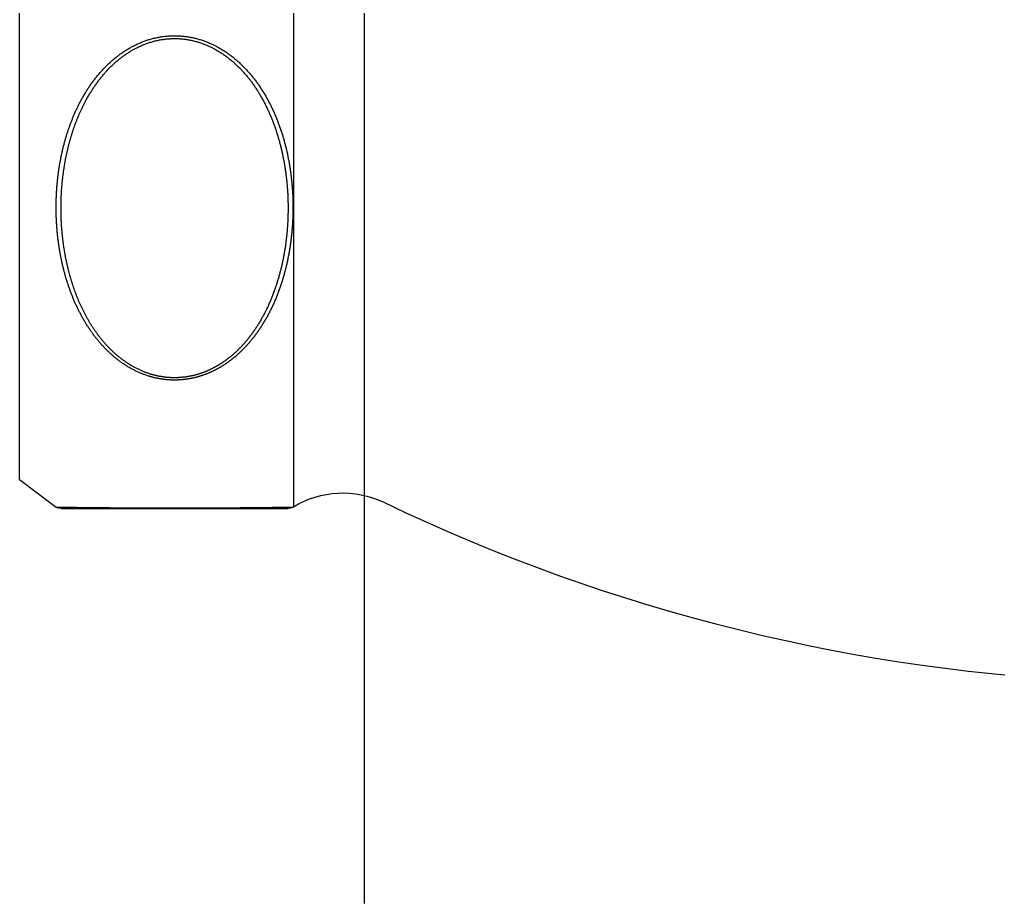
# Model space of a CAD drawing. Header units: millimetres. Extents: x 0 to 3800, y -67 to 2530.
# Drawn here: x 2298.69 to 2330.49, y 860.47 to 889.18 of the extents above; entities that cross this region are included whole.
import ezdxf

# ---------------------------------------------------------------- set-up
doc = ezdxf.new("R2010")
doc.units = ezdxf.units.MM
doc.layers.add('내부선 및 부속', color=4, linetype='Continuous')

msp = doc.modelspace()

# ---------------------------------------------------------------- linework, layer by layer
at = {"layer": '내부선 및 부속', "linetype": 'Continuous'}
for p, q in [((2307.589, 912.253), (2307.589, 873.352)), ((2298.694, 874.231), (2298.694, 911.374)), ((2309.886, 896.108), (2309.886, 860.466)), ((2298.694, 874.231), (2299.881, 873.342)), ((2299.881, 873.342), (2300.041, 873.34)), ((2300.041, 873.34), (2300.253, 873.336)), ((2307.218, 873.337), (2307.475, 873.341)), ((2307.475, 873.341), (2307.573, 873.342)), ((2307.573, 873.342), (2307.589, 873.352)), ((2300.04, 873.298), (2307.414, 873.298))]:
    msp.add_line(p, q, dxfattribs=at)
at = {"layer": '내부선 및 부속', "linetype": 'Continuous', "flags": 128}
for points in [[(2300.734, 886.632), (2300.75, 886.659), (2300.766, 886.687), (2300.782, 886.715), (2300.798, 886.742), (2300.814, 886.769), (2300.831, 886.797), (2300.848, 886.824), (2300.864, 886.851), (2300.881, 886.878), (2300.899, 886.905), (2300.916, 886.932), (2300.933, 886.958), (2300.951, 886.985), (2300.969, 887.011), (2300.987, 887.038), (2301.005, 887.064), (2301.023, 887.09), (2301.042, 887.116), (2301.061, 887.142), (2301.08, 887.168), (2301.099, 887.193), (2301.118, 887.219), (2301.137, 887.244), (2301.157, 887.269), (2301.177, 887.294), (2301.196, 887.319), (2301.217, 887.344), (2301.237, 887.369), (2301.257, 887.393), (2301.278, 887.418), (2301.299, 887.442), (2301.32, 887.466), (2301.341, 887.49), (2301.362, 887.513), (2301.384, 887.537), (2301.405, 887.561), (2301.427, 887.584), (2301.449, 887.607), (2301.472, 887.63), (2301.494, 887.653), (2301.517, 887.675), (2301.539, 887.698), (2301.562, 887.72), (2301.585, 887.742), (2301.609, 887.764), (2301.632, 887.785), (2301.656, 887.807), (2301.68, 887.828), (2301.704, 887.849), (2301.728, 887.87), (2301.752, 887.891), (2301.777, 887.911), (2301.801, 887.931), (2301.826, 887.951), (2301.851, 887.971), (2301.877, 887.991), (2301.902, 888.01), (2301.928, 888.029), (2301.953, 888.048), (2301.979, 888.067), (2302.005, 888.085), (2302.032, 888.103), (2302.058, 888.121), (2302.085, 888.139), (2302.111, 888.157), (2302.138, 888.174), (2302.165, 888.191), (2302.193, 888.208), (2302.22, 888.224), (2302.248, 888.24), (2302.275, 888.256), (2302.303, 888.272), (2302.331, 888.287), (2302.36, 888.302), (2302.388, 888.317), (2302.416, 888.332), (2302.445, 888.346), (2302.474, 888.36), (2302.503, 888.374), (2302.532, 888.387), (2302.561, 888.4), (2302.59, 888.413), (2302.62, 888.425), (2302.649, 888.438), (2302.679, 888.45), (2302.709, 888.461), (2302.739, 888.472), (2302.769, 888.483), (2302.799, 888.494), (2302.829, 888.504), (2302.86, 888.514), (2302.89, 888.524), (2302.921, 888.533), (2302.952, 888.542), (2302.982, 888.55), (2303.013, 888.559), (2303.044, 888.567), (2303.076, 888.574), (2303.107, 888.581), (2303.138, 888.588), (2303.138, 888.588), (2303.169, 888.595), (2303.201, 888.601), (2303.232, 888.607), (2303.264, 888.612), (2303.296, 888.617), (2303.327, 888.622), (2303.359, 888.626), (2303.391, 888.63), (2303.423, 888.634), (2303.455, 888.637), (2303.486, 888.64), (2303.518, 888.643), (2303.55, 888.645), (2303.582, 888.647), (2303.614, 888.649), (2303.646, 888.65), (2303.678, 888.65), (2303.71, 888.651), (2303.742, 888.651), (2303.774, 888.651), (2303.806, 888.65), (2303.838, 888.649), (2303.87, 888.647), (2303.902, 888.646), (2303.934, 888.643), (2303.966, 888.641), (2303.998, 888.638), (2304.03, 888.635), (2304.062, 888.631), (2304.094, 888.627), (2304.125, 888.623), (2304.157, 888.618), (2304.188, 888.613), (2304.22, 888.607), (2304.251, 888.601), (2304.283, 888.595), (2304.314, 888.589), (2304.346, 888.582), (2304.377, 888.575), (2304.408, 888.567), (2304.439, 888.559), (2304.47, 888.551), (2304.501, 888.542), (2304.531, 888.533), (2304.562, 888.524), (2304.593, 888.514), (2304.623, 888.504), (2304.653, 888.494), (2304.684, 888.484), (2304.714, 888.473), (2304.744, 888.462), (2304.774, 888.45), (2304.803, 888.438), (2304.833, 888.426), (2304.863, 888.414), (2304.892, 888.401), (2304.921, 888.388), (2304.95, 888.375), (2304.979, 888.361), (2305.008, 888.347), (2305.037, 888.333), (2305.065, 888.318), (2305.093, 888.303), (2305.122, 888.288), (2305.15, 888.273), (2305.177, 888.257), (2305.205, 888.241), (2305.233, 888.225), (2305.26, 888.209), (2305.287, 888.192), (2305.314, 888.175), (2305.341, 888.158), (2305.368, 888.14), (2305.395, 888.123), (2305.421, 888.105), (2305.447, 888.086), (2305.474, 888.068), (2305.5, 888.049), (2305.525, 888.03), (2305.551, 888.011), (2305.576, 887.992), (2305.602, 887.972), (2305.627, 887.953), (2305.652, 887.932), (2305.676, 887.912), (2305.701, 887.892), (2305.725, 887.871), (2305.749, 887.85), (2305.773, 887.829), (2305.797, 887.808), (2305.821, 887.787), (2305.844, 887.765), (2305.868, 887.743), (2305.891, 887.721), (2305.914, 887.699), (2305.937, 887.677), (2305.959, 887.654), (2305.982, 887.631), (2306.004, 887.608), (2306.026, 887.585), (2306.026, 887.585), (2306.048, 887.562), (2306.069, 887.539), (2306.091, 887.515), (2306.112, 887.491), (2306.133, 887.467), (2306.154, 887.443), (2306.175, 887.419), (2306.196, 887.395), (2306.216, 887.37), (2306.237, 887.346), (2306.257, 887.321), (2306.277, 887.296), (2306.296, 887.271), (2306.316, 887.246), (2306.335, 887.22), (2306.355, 887.195), (2306.374, 887.169), (2306.393, 887.144), (2306.411, 887.118), (2306.43, 887.092), (2306.448, 887.066), (2306.466, 887.04), (2306.484, 887.013), (2306.502, 886.987), (2306.52, 886.96), (2306.537, 886.934), (2306.555, 886.907), (2306.572, 886.88), (2306.589, 886.853), (2306.606, 886.826), (2306.622, 886.799), (2306.639, 886.771), (2306.655, 886.744), (2306.672, 886.717), (2306.688, 886.689), (2306.703, 886.661), (2306.719, 886.634), (2306.735, 886.606), (2306.75, 886.578), (2306.765, 886.55), (2306.78, 886.522), (2306.795, 886.493), (2306.81, 886.465), (2306.824, 886.437), (2306.839, 886.408), (2306.853, 886.38), (2306.867, 886.351), (2306.881, 886.322), (2306.895, 886.294), (2306.908, 886.265), (2306.922, 886.236), (2306.935, 886.207), (2306.948, 886.178), (2306.961, 886.149), (2306.974, 886.12), (2306.987, 886.09), (2307, 886.061), (2307.012, 886.032), (2307.024, 886.002), (2307.036, 885.973), (2307.048, 885.943), (2307.06, 885.913), (2307.072, 885.884), (2307.083, 885.854), (2307.095, 885.824), (2307.106, 885.794), (2307.117, 885.764), (2307.128, 885.734), (2307.139, 885.704), (2307.149, 885.674), (2307.16, 885.644), (2307.17, 885.614), (2307.18, 885.583), (2307.191, 885.553), (2307.2, 885.523), (2307.21, 885.492), (2307.22, 885.462), (2307.229, 885.431), (2307.239, 885.401), (2307.248, 885.37), (2307.257, 885.34), (2307.266, 885.309), (2307.275, 885.278), (2307.284, 885.247), (2307.292, 885.217), (2307.301, 885.186), (2307.309, 885.155), (2307.317, 885.124), (2307.325, 885.093), (2307.333, 885.062), (2307.341, 885.031), (2307.348, 885), (2307.356, 884.969), (2307.363, 884.938), (2307.37, 884.907), (2307.377, 884.875), (2307.384, 884.844), (2307.391, 884.813), (2307.398, 884.782), (2307.404, 884.75), (2307.404, 884.75), (2307.411, 884.719), (2307.417, 884.688), (2307.423, 884.656), (2307.429, 884.625), (2307.435, 884.594), (2307.441, 884.562), (2307.447, 884.531), (2307.452, 884.499), (2307.458, 884.468), (2307.463, 884.436), (2307.468, 884.405), (2307.473, 884.373), (2307.478, 884.342), (2307.483, 884.31), (2307.487, 884.278), (2307.492, 884.247), (2307.496, 884.215), (2307.501, 884.183), (2307.505, 884.152), (2307.509, 884.12), (2307.513, 884.088), (2307.516, 884.057), (2307.52, 884.025), (2307.524, 883.993), (2307.527, 883.962), (2307.53, 883.93), (2307.534, 883.898), (2307.537, 883.866), (2307.54, 883.835), (2307.542, 883.803), (2307.545, 883.771), (2307.548, 883.739), (2307.55, 883.707), (2307.552, 883.676), (2307.555, 883.644), (2307.557, 883.612), (2307.559, 883.58), (2307.56, 883.548), (2307.562, 883.516), (2307.564, 883.484), (2307.565, 883.453), (2307.567, 883.421), (2307.568, 883.389), (2307.569, 883.357), (2307.57, 883.325), (2307.571, 883.293), (2307.572, 883.261), (2307.572, 883.229), (2307.573, 883.197), (2307.573, 883.166), (2307.573, 883.134), (2307.573, 883.102), (2307.574, 883.07), (2307.573, 883.038), (2307.573, 883.006), (2307.573, 882.974), (2307.573, 882.942), (2307.572, 882.91), (2307.571, 882.879), (2307.571, 882.847), (2307.57, 882.815), (2307.569, 882.783), (2307.567, 882.751), (2307.566, 882.719), (2307.565, 882.687), (2307.563, 882.655), (2307.562, 882.624), (2307.56, 882.592), (2307.558, 882.56), (2307.556, 882.528), (2307.554, 882.496), (2307.552, 882.464), (2307.55, 882.433), (2307.547, 882.401), (2307.545, 882.369), (2307.542, 882.337), (2307.539, 882.305), (2307.536, 882.274), (2307.533, 882.242), (2307.53, 882.21), (2307.527, 882.178), (2307.523, 882.147), (2307.52, 882.115), (2307.516, 882.083), (2307.512, 882.052), (2307.509, 882.02), (2307.504, 881.988), (2307.5, 881.957), (2307.496, 881.925), (2307.492, 881.893), (2307.487, 881.862), (2307.483, 881.83), (2307.478, 881.799), (2307.473, 881.767), (2307.468, 881.736), (2307.463, 881.704), (2307.457, 881.673), (2307.452, 881.641), (2307.446, 881.61), (2307.441, 881.578), (2307.441, 881.578), (2307.435, 881.547), (2307.429, 881.516), (2307.423, 881.484), (2307.417, 881.453), (2307.411, 881.422), (2307.404, 881.39), (2307.398, 881.359), (2307.391, 881.328), (2307.384, 881.297), (2307.377, 881.266), (2307.37, 881.234), (2307.363, 881.203), (2307.356, 881.172), (2307.348, 881.141), (2307.34, 881.11), (2307.333, 881.079), (2307.325, 881.048), (2307.317, 881.017), (2307.309, 880.986), (2307.3, 880.955), (2307.292, 880.924), (2307.283, 880.894), (2307.275, 880.863), (2307.266, 880.832), (2307.257, 880.801), (2307.248, 880.77), (2307.239, 880.74), (2307.229, 880.709), (2307.22, 880.679), (2307.21, 880.648), (2307.2, 880.618), (2307.191, 880.587), (2307.18, 880.557), (2307.17, 880.526), (2307.16, 880.496), (2307.149, 880.466), (2307.139, 880.435), (2307.128, 880.405), (2307.117, 880.375), (2307.106, 880.345), (2307.095, 880.315), (2307.084, 880.285), (2307.072, 880.255), (2307.06, 880.225), (2307.049, 880.196), (2307.037, 880.166), (2307.025, 880.136), (2307.012, 880.107), (2307, 880.077), (2306.988, 880.048), (2306.975, 880.018), (2306.962, 879.989), (2306.949, 879.96), (2306.936, 879.931), (2306.923, 879.902), (2306.909, 879.873), (2306.896, 879.844), (2306.882, 879.815), (2306.868, 879.786), (2306.854, 879.757), (2306.84, 879.729), (2306.826, 879.7), (2306.811, 879.672), (2306.796, 879.643), (2306.782, 879.615), (2306.767, 879.587), (2306.752, 879.559), (2306.736, 879.531), (2306.721, 879.503), (2306.705, 879.475), (2306.69, 879.447), (2306.674, 879.42), (2306.658, 879.392), (2306.641, 879.365), (2306.625, 879.337), (2306.608, 879.31), (2306.592, 879.283), (2306.575, 879.256), (2306.558, 879.229), (2306.558, 879.229)], [(2300.858, 886.565), (2300.873, 886.592), (2300.888, 886.62), (2300.904, 886.647), (2300.919, 886.674), (2300.935, 886.701), (2300.95, 886.727), (2300.966, 886.754), (2300.982, 886.781), (2300.999, 886.807), (2301.015, 886.834), (2301.031, 886.86), (2301.048, 886.887), (2301.065, 886.913), (2301.082, 886.939), (2301.099, 886.965), (2301.117, 886.991), (2301.134, 887.016), (2301.152, 887.042), (2301.17, 887.068), (2301.188, 887.093), (2301.206, 887.118), (2301.225, 887.143), (2301.243, 887.168), (2301.262, 887.193), (2301.281, 887.218), (2301.3, 887.243), (2301.319, 887.267), (2301.339, 887.291), (2301.358, 887.316), (2301.378, 887.34), (2301.398, 887.364), (2301.418, 887.388), (2301.438, 887.411), (2301.459, 887.435), (2301.479, 887.458), (2301.5, 887.481), (2301.521, 887.504), (2301.542, 887.527), (2301.564, 887.55), (2301.585, 887.572), (2301.607, 887.595), (2301.629, 887.617), (2301.651, 887.639), (2301.673, 887.661), (2301.696, 887.683), (2301.718, 887.704), (2301.741, 887.725), (2301.764, 887.746), (2301.787, 887.767), (2301.81, 887.788), (2301.834, 887.809), (2301.858, 887.829), (2301.881, 887.849), (2301.905, 887.869), (2301.93, 887.889), (2301.954, 887.908), (2301.978, 887.927), (2302.003, 887.946), (2302.028, 887.965), (2302.053, 887.984), (2302.078, 888.002), (2302.104, 888.02), (2302.129, 888.038), (2302.155, 888.056), (2302.181, 888.073), (2302.207, 888.09), (2302.233, 888.107), (2302.26, 888.124), (2302.286, 888.14), (2302.313, 888.156), (2302.34, 888.172), (2302.367, 888.188), (2302.394, 888.203), (2302.422, 888.218), (2302.449, 888.233), (2302.477, 888.247), (2302.505, 888.262), (2302.533, 888.276), (2302.561, 888.289), (2302.589, 888.303), (2302.617, 888.316), (2302.646, 888.328), (2302.675, 888.341), (2302.703, 888.353), (2302.732, 888.365), (2302.761, 888.376), (2302.791, 888.387), (2302.82, 888.398), (2302.849, 888.408), (2302.879, 888.419), (2302.909, 888.428), (2302.938, 888.438), (2302.968, 888.447), (2302.998, 888.456), (2303.028, 888.464), (2303.059, 888.472), (2303.089, 888.48), (2303.119, 888.487), (2303.15, 888.494), (2303.18, 888.501), (2303.18, 888.501), (2303.211, 888.507), (2303.242, 888.513), (2303.273, 888.519), (2303.303, 888.524), (2303.334, 888.529), (2303.365, 888.534), (2303.396, 888.538), (2303.427, 888.542), (2303.459, 888.545), (2303.49, 888.548), (2303.521, 888.551), (2303.552, 888.553), (2303.583, 888.555), (2303.615, 888.557), (2303.646, 888.558), (2303.677, 888.559), (2303.708, 888.559), (2303.74, 888.559), (2303.771, 888.559), (2303.802, 888.558), (2303.834, 888.557), (2303.865, 888.556), (2303.896, 888.554), (2303.927, 888.552), (2303.958, 888.549), (2303.989, 888.546), (2304.021, 888.543), (2304.052, 888.539), (2304.083, 888.535), (2304.113, 888.531), (2304.144, 888.526), (2304.175, 888.52), (2304.206, 888.515), (2304.237, 888.509), (2304.267, 888.503), (2304.298, 888.496), (2304.328, 888.489), (2304.359, 888.482), (2304.389, 888.474), (2304.419, 888.466), (2304.449, 888.457), (2304.479, 888.449), (2304.509, 888.44), (2304.539, 888.43), (2304.569, 888.42), (2304.598, 888.41), (2304.628, 888.4), (2304.657, 888.389), (2304.687, 888.378), (2304.716, 888.367), (2304.745, 888.355), (2304.774, 888.343), (2304.802, 888.331), (2304.831, 888.318), (2304.859, 888.305), (2304.888, 888.292), (2304.916, 888.278), (2304.944, 888.265), (2304.972, 888.251), (2305, 888.236), (2305.027, 888.221), (2305.055, 888.206), (2305.082, 888.191), (2305.109, 888.176), (2305.136, 888.16), (2305.162, 888.144), (2305.189, 888.128), (2305.216, 888.111), (2305.242, 888.094), (2305.268, 888.077), (2305.294, 888.06), (2305.32, 888.042), (2305.345, 888.024), (2305.371, 888.006), (2305.396, 887.988), (2305.421, 887.969), (2305.446, 887.951), (2305.471, 887.932), (2305.495, 887.912), (2305.52, 887.893), (2305.544, 887.873), (2305.568, 887.853), (2305.592, 887.833), (2305.616, 887.813), (2305.639, 887.792), (2305.662, 887.772), (2305.686, 887.751), (2305.709, 887.73), (2305.731, 887.709), (2305.754, 887.687), (2305.777, 887.665), (2305.799, 887.644), (2305.821, 887.622), (2305.843, 887.6), (2305.865, 887.577), (2305.886, 887.555), (2305.908, 887.532), (2305.929, 887.509), (2305.95, 887.486), (2305.971, 887.463), (2305.971, 887.463), (2305.991, 887.44), (2306.012, 887.416), (2306.032, 887.393), (2306.052, 887.369), (2306.072, 887.345), (2306.092, 887.321), (2306.112, 887.297), (2306.131, 887.273), (2306.15, 887.248), (2306.17, 887.223), (2306.189, 887.199), (2306.207, 887.174), (2306.226, 887.149), (2306.244, 887.124), (2306.263, 887.099), (2306.281, 887.073), (2306.299, 887.048), (2306.316, 887.022), (2306.334, 886.996), (2306.351, 886.971), (2306.369, 886.945), (2306.386, 886.919), (2306.403, 886.892), (2306.419, 886.866), (2306.436, 886.84), (2306.452, 886.813), (2306.469, 886.787), (2306.485, 886.76), (2306.501, 886.734), (2306.516, 886.707), (2306.532, 886.68), (2306.548, 886.653), (2306.563, 886.626), (2306.578, 886.598), (2306.593, 886.571), (2306.608, 886.544), (2306.622, 886.516), (2306.637, 886.489), (2306.651, 886.461), (2306.666, 886.433), (2306.68, 886.406), (2306.694, 886.378), (2306.707, 886.35), (2306.721, 886.322), (2306.734, 886.294), (2306.748, 886.266), (2306.761, 886.237), (2306.774, 886.209), (2306.787, 886.181), (2306.799, 886.152), (2306.812, 886.124), (2306.824, 886.095), (2306.837, 886.067), (2306.849, 886.038), (2306.861, 886.009), (2306.873, 885.981), (2306.884, 885.952), (2306.896, 885.923), (2306.907, 885.894), (2306.919, 885.865), (2306.93, 885.836), (2306.941, 885.807), (2306.952, 885.777), (2306.962, 885.748), (2306.973, 885.719), (2306.983, 885.689), (2306.994, 885.66), (2307.004, 885.631), (2307.014, 885.601), (2307.024, 885.572), (2307.034, 885.542), (2307.043, 885.512), (2307.053, 885.483), (2307.062, 885.453), (2307.071, 885.423), (2307.08, 885.393), (2307.089, 885.363), (2307.098, 885.333), (2307.107, 885.303), (2307.116, 885.273), (2307.124, 885.243), (2307.132, 885.213), (2307.14, 885.183), (2307.148, 885.153), (2307.156, 885.123), (2307.164, 885.093), (2307.172, 885.062), (2307.179, 885.032), (2307.187, 885.002), (2307.194, 884.972), (2307.201, 884.941), (2307.208, 884.911), (2307.215, 884.88), (2307.222, 884.85), (2307.229, 884.819), (2307.235, 884.789), (2307.242, 884.758), (2307.248, 884.728), (2307.254, 884.697), (2307.26, 884.667), (2307.26, 884.667), (2307.266, 884.636), (2307.272, 884.605), (2307.278, 884.575), (2307.283, 884.544), (2307.289, 884.513), (2307.294, 884.482), (2307.299, 884.452), (2307.304, 884.421), (2307.309, 884.39), (2307.314, 884.359), (2307.319, 884.328), (2307.323, 884.298), (2307.328, 884.267), (2307.332, 884.236), (2307.337, 884.205), (2307.341, 884.174), (2307.345, 884.143), (2307.349, 884.112), (2307.353, 884.081), (2307.356, 884.05), (2307.36, 884.019), (2307.363, 883.989), (2307.367, 883.958), (2307.37, 883.927), (2307.373, 883.896), (2307.376, 883.865), (2307.379, 883.834), (2307.382, 883.803), (2307.384, 883.771), (2307.387, 883.74), (2307.389, 883.709), (2307.392, 883.678), (2307.394, 883.647), (2307.396, 883.616), (2307.398, 883.585), (2307.4, 883.554), (2307.402, 883.523), (2307.403, 883.492), (2307.405, 883.461), (2307.406, 883.43), (2307.408, 883.398), (2307.409, 883.367), (2307.41, 883.336), (2307.411, 883.305), (2307.412, 883.274), (2307.412, 883.243), (2307.413, 883.212), (2307.413, 883.181), (2307.414, 883.149), (2307.414, 883.118), (2307.414, 883.087), (2307.414, 883.056), (2307.414, 883.025), (2307.414, 882.994), (2307.414, 882.963), (2307.414, 882.932), (2307.413, 882.9), (2307.412, 882.869), (2307.412, 882.838), (2307.411, 882.807), (2307.41, 882.776), (2307.409, 882.745), (2307.408, 882.714), (2307.407, 882.683), (2307.405, 882.651), (2307.404, 882.62), (2307.402, 882.589), (2307.4, 882.558), (2307.399, 882.527), (2307.397, 882.496), (2307.395, 882.465), (2307.392, 882.434), (2307.39, 882.403), (2307.388, 882.372), (2307.385, 882.341), (2307.383, 882.31), (2307.38, 882.279), (2307.377, 882.248), (2307.374, 882.217), (2307.371, 882.186), (2307.368, 882.155), (2307.365, 882.124), (2307.361, 882.093), (2307.358, 882.062), (2307.354, 882.031), (2307.35, 882), (2307.347, 881.969), (2307.343, 881.938), (2307.339, 881.907), (2307.334, 881.877), (2307.33, 881.846), (2307.326, 881.815), (2307.321, 881.784), (2307.316, 881.753), (2307.311, 881.722), (2307.307, 881.692), (2307.301, 881.661), (2307.296, 881.63), (2307.291, 881.6), (2307.286, 881.569), (2307.286, 881.569), (2307.28, 881.538), (2307.274, 881.508), (2307.269, 881.477), (2307.263, 881.446), (2307.257, 881.416), (2307.251, 881.385), (2307.244, 881.355), (2307.238, 881.324), (2307.231, 881.294), (2307.225, 881.263), (2307.218, 881.233), (2307.211, 881.202), (2307.204, 881.172), (2307.197, 881.142), (2307.19, 881.111), (2307.182, 881.081), (2307.175, 881.051), (2307.167, 881.02), (2307.159, 880.99), (2307.151, 880.96), (2307.143, 880.93), (2307.135, 880.9), (2307.127, 880.869), (2307.118, 880.839), (2307.11, 880.809), (2307.101, 880.779), (2307.092, 880.749), (2307.084, 880.719), (2307.074, 880.689), (2307.065, 880.659), (2307.056, 880.63), (2307.046, 880.6), (2307.037, 880.57), (2307.027, 880.54), (2307.017, 880.511), (2307.007, 880.481), (2306.997, 880.451), (2306.987, 880.422), (2306.976, 880.392), (2306.966, 880.363), (2306.955, 880.334), (2306.944, 880.304), (2306.933, 880.275), (2306.922, 880.246), (2306.911, 880.217), (2306.9, 880.188), (2306.888, 880.159), (2306.876, 880.13), (2306.864, 880.101), (2306.853, 880.072), (2306.84, 880.043), (2306.828, 880.014), (2306.816, 879.986), (2306.803, 879.957), (2306.791, 879.929), (2306.778, 879.9), (2306.765, 879.872), (2306.752, 879.844), (2306.738, 879.815), (2306.725, 879.787), (2306.711, 879.759), (2306.698, 879.731), (2306.684, 879.703), (2306.67, 879.675), (2306.655, 879.648), (2306.641, 879.62), (2306.627, 879.592), (2306.612, 879.565), (2306.597, 879.538), (2306.582, 879.51), (2306.567, 879.483), (2306.552, 879.456), (2306.536, 879.429), (2306.521, 879.402), (2306.505, 879.375), (2306.489, 879.348), (2306.473, 879.322), (2306.457, 879.295), (2306.441, 879.269), (2306.441, 879.269)], [(2302.93, 877.582), (2302.904, 877.59), (2302.878, 877.598), (2302.852, 877.606), (2302.826, 877.615), (2302.801, 877.624), (2302.775, 877.633), (2302.75, 877.642), (2302.724, 877.651), (2302.699, 877.661), (2302.674, 877.671), (2302.648, 877.681), (2302.623, 877.692), (2302.598, 877.702), (2302.573, 877.713), (2302.549, 877.724), (2302.524, 877.736), (2302.499, 877.747), (2302.475, 877.759), (2302.45, 877.771), (2302.426, 877.783), (2302.402, 877.795), (2302.378, 877.808), (2302.354, 877.821), (2302.33, 877.834), (2302.306, 877.847), (2302.282, 877.86), (2302.259, 877.874), (2302.235, 877.887), (2302.212, 877.901), (2302.189, 877.915), (2302.166, 877.93), (2302.143, 877.944), (2302.12, 877.959), (2302.097, 877.974), (2302.075, 877.989), (2302.052, 878.004), (2302.03, 878.019), (2302.007, 878.035), (2301.985, 878.051), (2301.963, 878.067), (2301.941, 878.083), (2301.92, 878.099), (2301.898, 878.115), (2301.877, 878.132), (2301.855, 878.149), (2301.834, 878.166), (2301.813, 878.183), (2301.792, 878.2), (2301.771, 878.217), (2301.75, 878.235), (2301.73, 878.252), (2301.709, 878.27), (2301.689, 878.288), (2301.668, 878.306), (2301.648, 878.324), (2301.628, 878.343), (2301.608, 878.361), (2301.589, 878.38), (2301.569, 878.399), (2301.55, 878.418), (2301.53, 878.437), (2301.511, 878.456), (2301.492, 878.475), (2301.473, 878.495), (2301.454, 878.514), (2301.435, 878.534), (2301.417, 878.554), (2301.398, 878.574), (2301.38, 878.594), (2301.362, 878.614), (2301.344, 878.634), (2301.326, 878.655), (2301.308, 878.675), (2301.29, 878.696), (2301.272, 878.717), (2301.255, 878.737), (2301.238, 878.758), (2301.22, 878.779), (2301.203, 878.801), (2301.186, 878.822), (2301.169, 878.843), (2301.153, 878.865), (2301.136, 878.886), (2301.12, 878.908), (2301.103, 878.93), (2301.087, 878.952), (2301.071, 878.974), (2301.055, 878.996), (2301.039, 879.018), (2301.023, 879.04), (2301.008, 879.063), (2300.992, 879.085), (2300.977, 879.107), (2300.962, 879.13), (2300.946, 879.153), (2300.931, 879.175), (2300.917, 879.198), (2300.902, 879.221), (2300.887, 879.244), (2300.873, 879.267), (2300.873, 879.267), (2300.858, 879.29), (2300.844, 879.313), (2300.83, 879.337), (2300.816, 879.36), (2300.802, 879.383), (2300.788, 879.407), (2300.775, 879.43), (2300.761, 879.454), (2300.748, 879.477), (2300.734, 879.501), (2300.721, 879.525), (2300.708, 879.549), (2300.695, 879.573), (2300.682, 879.597), (2300.67, 879.621), (2300.657, 879.645), (2300.645, 879.669), (2300.632, 879.693), (2300.62, 879.717), (2300.608, 879.742), (2300.596, 879.766), (2300.584, 879.79), (2300.572, 879.815), (2300.561, 879.839), (2300.549, 879.864), (2300.538, 879.888), (2300.526, 879.913), (2300.515, 879.938), (2300.504, 879.963), (2300.493, 879.987), (2300.482, 880.012), (2300.471, 880.037), (2300.461, 880.062), (2300.45, 880.087), (2300.44, 880.112), (2300.429, 880.137), (2300.419, 880.163), (2300.409, 880.188), (2300.399, 880.213), (2300.389, 880.238), (2300.379, 880.264), (2300.37, 880.289), (2300.36, 880.314), (2300.35, 880.34), (2300.341, 880.365), (2300.332, 880.391), (2300.323, 880.416), (2300.313, 880.442), (2300.304, 880.467), (2300.296, 880.493), (2300.287, 880.519), (2300.278, 880.544), (2300.27, 880.57), (2300.261, 880.596), (2300.253, 880.622), (2300.244, 880.648), (2300.236, 880.674), (2300.228, 880.699), (2300.22, 880.725), (2300.212, 880.751), (2300.205, 880.777), (2300.197, 880.803), (2300.189, 880.829), (2300.182, 880.856), (2300.174, 880.882), (2300.167, 880.908), (2300.16, 880.934), (2300.153, 880.96), (2300.146, 880.986), (2300.139, 881.013), (2300.132, 881.039), (2300.125, 881.065), (2300.119, 881.091), (2300.112, 881.118), (2300.106, 881.144), (2300.1, 881.171), (2300.093, 881.197), (2300.087, 881.223), (2300.081, 881.25), (2300.075, 881.276), (2300.069, 881.303), (2300.064, 881.329), (2300.058, 881.356), (2300.052, 881.383), (2300.047, 881.409), (2300.041, 881.436), (2300.036, 881.462), (2300.031, 881.489), (2300.026, 881.516), (2300.021, 881.542), (2300.016, 881.569), (2300.011, 881.596), (2300.006, 881.622), (2300.002, 881.649), (2299.997, 881.676), (2299.993, 881.703), (2299.988, 881.729), (2299.984, 881.756), (2299.98, 881.783), (2299.976, 881.81), (2299.976, 881.81), (2299.972, 881.837), (2299.968, 881.863), (2299.964, 881.89), (2299.96, 881.917), (2299.956, 881.944), (2299.953, 881.971), (2299.949, 881.998), (2299.946, 882.025), (2299.942, 882.052), (2299.939, 882.079), (2299.936, 882.106), (2299.933, 882.133), (2299.93, 882.16), (2299.927, 882.187), (2299.924, 882.214), (2299.922, 882.241), (2299.919, 882.268), (2299.917, 882.295), (2299.914, 882.322), (2299.912, 882.349), (2299.91, 882.376), (2299.907, 882.403), (2299.905, 882.43), (2299.903, 882.457), (2299.901, 882.484), (2299.9, 882.511), (2299.898, 882.538), (2299.896, 882.565), (2299.895, 882.592), (2299.893, 882.619), (2299.892, 882.646), (2299.89, 882.673), (2299.889, 882.701), (2299.888, 882.728), (2299.887, 882.755), (2299.886, 882.782), (2299.885, 882.809), (2299.884, 882.836), (2299.884, 882.863), (2299.883, 882.89), (2299.883, 882.917), (2299.882, 882.945), (2299.882, 882.972), (2299.881, 882.999), (2299.881, 883.026), (2299.881, 883.053), (2299.881, 883.08), (2299.881, 883.107), (2299.881, 883.135), (2299.882, 883.162), (2299.882, 883.189), (2299.882, 883.216), (2299.883, 883.243), (2299.883, 883.27), (2299.884, 883.297), (2299.885, 883.324), (2299.886, 883.352), (2299.887, 883.379), (2299.888, 883.406), (2299.889, 883.433), (2299.89, 883.46), (2299.891, 883.487), (2299.892, 883.514), (2299.894, 883.541), (2299.895, 883.568), (2299.897, 883.595), (2299.899, 883.622), (2299.901, 883.65), (2299.902, 883.677), (2299.904, 883.704), (2299.907, 883.731), (2299.909, 883.758), (2299.911, 883.785), (2299.913, 883.812), (2299.916, 883.839), (2299.918, 883.866), (2299.921, 883.893), (2299.923, 883.92), (2299.926, 883.947), (2299.929, 883.974), (2299.932, 884.001), (2299.935, 884.028), (2299.938, 884.055), (2299.941, 884.082), (2299.944, 884.109), (2299.948, 884.136), (2299.951, 884.162), (2299.955, 884.189), (2299.959, 884.216), (2299.962, 884.243), (2299.966, 884.27), (2299.97, 884.297), (2299.974, 884.324), (2299.978, 884.35), (2299.982, 884.377), (2299.987, 884.404), (2299.991, 884.431), (2299.995, 884.458), (2300, 884.484), (2300.004, 884.511), (2300.004, 884.511), (2300.009, 884.538), (2300.014, 884.564), (2300.019, 884.591), (2300.024, 884.618), (2300.029, 884.644), (2300.034, 884.671), (2300.039, 884.698), (2300.045, 884.724), (2300.05, 884.751), (2300.056, 884.777), (2300.062, 884.804), (2300.067, 884.831), (2300.073, 884.857), (2300.079, 884.883), (2300.085, 884.91), (2300.091, 884.936), (2300.097, 884.963), (2300.104, 884.989), (2300.11, 885.016), (2300.117, 885.042), (2300.123, 885.068), (2300.13, 885.094), (2300.137, 885.121), (2300.144, 885.147), (2300.151, 885.173), (2300.158, 885.199), (2300.165, 885.226), (2300.172, 885.252), (2300.18, 885.278), (2300.187, 885.304), (2300.195, 885.33), (2300.203, 885.356), (2300.21, 885.382), (2300.218, 885.408), (2300.226, 885.434), (2300.234, 885.46), (2300.243, 885.486), (2300.251, 885.512), (2300.259, 885.538), (2300.268, 885.563), (2300.276, 885.589), (2300.285, 885.615), (2300.294, 885.641), (2300.303, 885.666), (2300.312, 885.692), (2300.321, 885.718), (2300.33, 885.743), (2300.339, 885.769), (2300.349, 885.794), (2300.358, 885.82), (2300.368, 885.845), (2300.378, 885.87), (2300.388, 885.896), (2300.398, 885.921), (2300.408, 885.946), (2300.418, 885.971), (2300.428, 885.996), (2300.439, 886.022), (2300.449, 886.047), (2300.46, 886.072), (2300.47, 886.097), (2300.481, 886.121), (2300.492, 886.146), (2300.503, 886.171), (2300.514, 886.196), (2300.526, 886.221), (2300.537, 886.245), (2300.549, 886.27), (2300.56, 886.294), (2300.572, 886.319), (2300.584, 886.343), (2300.596, 886.368), (2300.608, 886.392), (2300.62, 886.416), (2300.632, 886.44), (2300.645, 886.465), (2300.657, 886.489), (2300.67, 886.513), (2300.682, 886.537), (2300.695, 886.56), (2300.708, 886.584), (2300.721, 886.608), (2300.734, 886.632), (2300.734, 886.632)], [(2302.963, 877.656), (2302.939, 877.663), (2302.916, 877.67), (2302.893, 877.678), (2302.869, 877.686), (2302.846, 877.694), (2302.823, 877.702), (2302.8, 877.71), (2302.777, 877.719), (2302.754, 877.728), (2302.731, 877.737), (2302.709, 877.746), (2302.686, 877.756), (2302.663, 877.765), (2302.641, 877.775), (2302.618, 877.785), (2302.596, 877.795), (2302.574, 877.806), (2302.552, 877.816), (2302.529, 877.827), (2302.507, 877.838), (2302.485, 877.849), (2302.464, 877.86), (2302.442, 877.872), (2302.42, 877.884), (2302.399, 877.895), (2302.377, 877.907), (2302.356, 877.92), (2302.335, 877.932), (2302.313, 877.944), (2302.292, 877.957), (2302.271, 877.97), (2302.251, 877.983), (2302.23, 877.996), (2302.209, 878.009), (2302.189, 878.023), (2302.168, 878.036), (2302.148, 878.05), (2302.128, 878.064), (2302.108, 878.078), (2302.088, 878.092), (2302.068, 878.107), (2302.048, 878.121), (2302.028, 878.136), (2302.009, 878.151), (2301.989, 878.166), (2301.97, 878.181), (2301.95, 878.196), (2301.931, 878.211), (2301.912, 878.227), (2301.893, 878.242), (2301.874, 878.258), (2301.856, 878.274), (2301.837, 878.29), (2301.819, 878.306), (2301.8, 878.322), (2301.782, 878.338), (2301.764, 878.355), (2301.746, 878.372), (2301.728, 878.388), (2301.71, 878.405), (2301.692, 878.422), (2301.674, 878.439), (2301.657, 878.456), (2301.639, 878.474), (2301.622, 878.491), (2301.605, 878.508), (2301.588, 878.526), (2301.571, 878.544), (2301.554, 878.562), (2301.537, 878.58), (2301.521, 878.598), (2301.504, 878.616), (2301.488, 878.634), (2301.471, 878.652), (2301.455, 878.671), (2301.439, 878.689), (2301.423, 878.708), (2301.407, 878.726), (2301.391, 878.745), (2301.376, 878.764), (2301.36, 878.783), (2301.345, 878.802), (2301.329, 878.821), (2301.314, 878.84), (2301.299, 878.86), (2301.284, 878.879), (2301.269, 878.899), (2301.254, 878.918), (2301.239, 878.938), (2301.225, 878.957), (2301.21, 878.977), (2301.196, 878.997), (2301.182, 879.017), (2301.167, 879.037), (2301.153, 879.057), (2301.139, 879.077), (2301.125, 879.097), (2301.112, 879.118), (2301.098, 879.138), (2301.084, 879.159), (2301.084, 879.159), (2301.071, 879.179), (2301.058, 879.2), (2301.044, 879.22), (2301.031, 879.241), (2301.018, 879.262), (2301.005, 879.283), (2300.992, 879.303), (2300.98, 879.324), (2300.967, 879.345), (2300.954, 879.367), (2300.942, 879.388), (2300.93, 879.409), (2300.917, 879.43), (2300.905, 879.451), (2300.893, 879.473), (2300.881, 879.494), (2300.869, 879.516), (2300.858, 879.537), (2300.846, 879.559), (2300.834, 879.58), (2300.823, 879.602), (2300.811, 879.624), (2300.8, 879.646), (2300.789, 879.667), (2300.778, 879.689), (2300.767, 879.711), (2300.756, 879.733), (2300.745, 879.755), (2300.734, 879.777), (2300.724, 879.8), (2300.713, 879.822), (2300.703, 879.844), (2300.692, 879.866), (2300.682, 879.889), (2300.672, 879.911), (2300.662, 879.933), (2300.652, 879.956), (2300.642, 879.978), (2300.632, 880.001), (2300.623, 880.023), (2300.613, 880.046), (2300.603, 880.069), (2300.594, 880.091), (2300.585, 880.114), (2300.575, 880.137), (2300.566, 880.16), (2300.557, 880.182), (2300.548, 880.205), (2300.539, 880.228), (2300.53, 880.251), (2300.522, 880.274), (2300.513, 880.297), (2300.505, 880.32), (2300.496, 880.343), (2300.488, 880.366), (2300.479, 880.389), (2300.471, 880.412), (2300.463, 880.436), (2300.455, 880.459), (2300.447, 880.482), (2300.439, 880.505), (2300.431, 880.529), (2300.424, 880.552), (2300.416, 880.575), (2300.408, 880.599), (2300.401, 880.622), (2300.394, 880.645), (2300.386, 880.669), (2300.379, 880.692), (2300.372, 880.716), (2300.365, 880.739), (2300.358, 880.763), (2300.351, 880.786), (2300.344, 880.81), (2300.338, 880.834), (2300.331, 880.857), (2300.324, 880.881), (2300.318, 880.905), (2300.312, 880.928), (2300.305, 880.952), (2300.299, 880.976), (2300.293, 880.999), (2300.287, 881.023), (2300.281, 881.047), (2300.275, 881.071), (2300.269, 881.095), (2300.263, 881.118), (2300.258, 881.142), (2300.252, 881.166), (2300.246, 881.19), (2300.241, 881.214), (2300.236, 881.238), (2300.23, 881.262), (2300.225, 881.286), (2300.22, 881.31), (2300.215, 881.334), (2300.21, 881.358), (2300.205, 881.382), (2300.2, 881.406), (2300.195, 881.43), (2300.195, 881.43), (2300.191, 881.454), (2300.186, 881.478), (2300.181, 881.502), (2300.177, 881.526), (2300.173, 881.551), (2300.168, 881.575), (2300.164, 881.599), (2300.16, 881.623), (2300.156, 881.647), (2300.152, 881.671), (2300.148, 881.696), (2300.144, 881.72), (2300.14, 881.744), (2300.136, 881.768), (2300.133, 881.793), (2300.129, 881.817), (2300.126, 881.841), (2300.122, 881.865), (2300.119, 881.89), (2300.116, 881.914), (2300.112, 881.938), (2300.109, 881.963), (2300.106, 881.987), (2300.103, 882.011), (2300.1, 882.036), (2300.097, 882.06), (2300.094, 882.084), (2300.092, 882.109), (2300.089, 882.133), (2300.086, 882.158), (2300.084, 882.182), (2300.081, 882.206), (2300.079, 882.231), (2300.077, 882.255), (2300.075, 882.28), (2300.072, 882.304), (2300.07, 882.329), (2300.068, 882.353), (2300.066, 882.377), (2300.065, 882.402), (2300.063, 882.426), (2300.061, 882.451), (2300.059, 882.475), (2300.058, 882.5), (2300.056, 882.524), (2300.055, 882.549), (2300.053, 882.573), (2300.052, 882.598), (2300.051, 882.622), (2300.05, 882.647), (2300.049, 882.671), (2300.047, 882.696), (2300.047, 882.72), (2300.046, 882.745), (2300.045, 882.769), (2300.044, 882.794), (2300.043, 882.818), (2300.043, 882.843), (2300.042, 882.867), (2300.042, 882.892), (2300.041, 882.916), (2300.041, 882.941), (2300.041, 882.966), (2300.04, 882.99), (2300.04, 883.015), (2300.04, 883.039), (2300.04, 883.064), (2300.04, 883.088), (2300.04, 883.113), (2300.041, 883.137), (2300.041, 883.162), (2300.041, 883.186), (2300.042, 883.211), (2300.042, 883.235), (2300.043, 883.26), (2300.043, 883.284), (2300.044, 883.309), (2300.045, 883.333), (2300.046, 883.358), (2300.047, 883.382), (2300.048, 883.407), (2300.049, 883.432), (2300.05, 883.456), (2300.051, 883.481), (2300.052, 883.505), (2300.053, 883.53), (2300.055, 883.554), (2300.056, 883.578), (2300.058, 883.603), (2300.059, 883.627), (2300.061, 883.652), (2300.063, 883.676), (2300.065, 883.701), (2300.067, 883.725), (2300.069, 883.75), (2300.071, 883.774), (2300.073, 883.799), (2300.075, 883.823), (2300.077, 883.847), (2300.079, 883.872), (2300.079, 883.872), (2300.082, 883.896), (2300.084, 883.921), (2300.087, 883.945), (2300.089, 883.97), (2300.092, 883.994), (2300.095, 884.018), (2300.097, 884.043), (2300.1, 884.067), (2300.103, 884.091), (2300.106, 884.116), (2300.109, 884.14), (2300.113, 884.164), (2300.116, 884.189), (2300.119, 884.213), (2300.122, 884.237), (2300.126, 884.262), (2300.129, 884.286), (2300.133, 884.31), (2300.137, 884.334), (2300.14, 884.359), (2300.144, 884.383), (2300.148, 884.407), (2300.152, 884.431), (2300.156, 884.455), (2300.16, 884.48), (2300.164, 884.504), (2300.169, 884.528), (2300.173, 884.552), (2300.177, 884.576), (2300.182, 884.6), (2300.186, 884.624), (2300.191, 884.649), (2300.196, 884.673), (2300.2, 884.697), (2300.205, 884.721), (2300.21, 884.745), (2300.215, 884.769), (2300.22, 884.793), (2300.225, 884.817), (2300.231, 884.841), (2300.236, 884.865), (2300.241, 884.889), (2300.247, 884.913), (2300.252, 884.936), (2300.258, 884.96), (2300.264, 884.984), (2300.269, 885.008), (2300.275, 885.032), (2300.281, 885.056), (2300.287, 885.079), (2300.293, 885.103), (2300.299, 885.127), (2300.306, 885.151), (2300.312, 885.174), (2300.318, 885.198), (2300.325, 885.222), (2300.331, 885.245), (2300.338, 885.269), (2300.345, 885.293), (2300.352, 885.316), (2300.359, 885.34), (2300.366, 885.363), (2300.373, 885.387), (2300.38, 885.41), (2300.387, 885.434), (2300.394, 885.457), (2300.402, 885.481), (2300.409, 885.504), (2300.417, 885.528), (2300.424, 885.551), (2300.432, 885.574), (2300.44, 885.598), (2300.448, 885.621), (2300.456, 885.644), (2300.464, 885.667), (2300.472, 885.69), (2300.48, 885.714), (2300.488, 885.737), (2300.497, 885.76), (2300.505, 885.783), (2300.514, 885.806), (2300.522, 885.829), (2300.531, 885.852), (2300.54, 885.875), (2300.549, 885.898), (2300.558, 885.921), (2300.567, 885.943), (2300.576, 885.966), (2300.585, 885.989), (2300.595, 886.012), (2300.604, 886.034), (2300.614, 886.057), (2300.623, 886.079), (2300.633, 886.102), (2300.643, 886.125), (2300.653, 886.147), (2300.663, 886.169), (2300.673, 886.192), (2300.683, 886.214), (2300.693, 886.236), (2300.693, 886.236), (2300.704, 886.259), (2300.714, 886.281), (2300.725, 886.303), (2300.735, 886.325), (2300.746, 886.347), (2300.757, 886.369), (2300.768, 886.391), (2300.779, 886.413), (2300.79, 886.435), (2300.801, 886.457), (2300.812, 886.479), (2300.824, 886.5), (2300.835, 886.522), (2300.847, 886.544), (2300.858, 886.565), (2300.858, 886.565)], [(2306.558, 879.229), (2306.55, 879.217), (2306.542, 879.204), (2306.534, 879.191), (2306.525, 879.179), (2306.517, 879.167), (2306.509, 879.154), (2306.501, 879.142), (2306.492, 879.129), (2306.484, 879.117), (2306.476, 879.104), (2306.467, 879.092), (2306.459, 879.08), (2306.45, 879.068), (2306.442, 879.055), (2306.433, 879.043), (2306.425, 879.031), (2306.416, 879.019), (2306.407, 879.006), (2306.399, 878.994), (2306.39, 878.982), (2306.381, 878.97), (2306.372, 878.958), (2306.364, 878.946), (2306.355, 878.934), (2306.346, 878.922), (2306.337, 878.91), (2306.328, 878.898), (2306.319, 878.886), (2306.31, 878.874), (2306.3, 878.863), (2306.291, 878.851), (2306.282, 878.839), (2306.273, 878.827), (2306.263, 878.816), (2306.254, 878.804), (2306.245, 878.792), (2306.235, 878.781), (2306.226, 878.769), (2306.216, 878.757), (2306.207, 878.746), (2306.197, 878.734), (2306.188, 878.723), (2306.178, 878.712), (2306.168, 878.7), (2306.159, 878.689), (2306.149, 878.677), (2306.139, 878.666), (2306.129, 878.655), (2306.12, 878.644), (2306.11, 878.632), (2306.1, 878.621), (2306.09, 878.61), (2306.08, 878.599), (2306.07, 878.588), (2306.059, 878.577), (2306.049, 878.566), (2306.039, 878.555), (2306.029, 878.544), (2306.019, 878.533), (2306.008, 878.522), (2305.998, 878.511), (2305.988, 878.501), (2305.977, 878.49), (2305.967, 878.479), (2305.956, 878.469), (2305.946, 878.458), (2305.935, 878.447), (2305.924, 878.437), (2305.914, 878.426), (2305.903, 878.416), (2305.892, 878.405), (2305.882, 878.395), (2305.871, 878.385), (2305.86, 878.374), (2305.849, 878.364), (2305.838, 878.354), (2305.827, 878.344), (2305.816, 878.333), (2305.805, 878.323), (2305.794, 878.313), (2305.783, 878.303), (2305.771, 878.293), (2305.76, 878.283), (2305.749, 878.273), (2305.738, 878.264), (2305.726, 878.254), (2305.715, 878.244), (2305.704, 878.234), (2305.692, 878.225), (2305.681, 878.215), (2305.669, 878.205), (2305.658, 878.196), (2305.646, 878.186), (2305.634, 878.177), (2305.623, 878.168), (2305.611, 878.158), (2305.599, 878.149), (2305.587, 878.14), (2305.576, 878.13), (2305.564, 878.121), (2305.564, 878.121), (2305.552, 878.112), (2305.54, 878.103), (2305.528, 878.094), (2305.516, 878.085), (2305.504, 878.076), (2305.492, 878.067), (2305.48, 878.059), (2305.468, 878.05), (2305.455, 878.041), (2305.443, 878.032), (2305.431, 878.024), (2305.419, 878.015), (2305.406, 878.007), (2305.394, 877.998), (2305.381, 877.99), (2305.369, 877.982), (2305.357, 877.973), (2305.344, 877.965), (2305.332, 877.957), (2305.319, 877.949), (2305.306, 877.941), (2305.294, 877.933), (2305.281, 877.925), (2305.268, 877.917), (2305.256, 877.909), (2305.243, 877.902), (2305.23, 877.894), (2305.217, 877.886), (2305.204, 877.879), (2305.191, 877.871), (2305.178, 877.864), (2305.165, 877.856), (2305.152, 877.849), (2305.139, 877.842), (2305.126, 877.834), (2305.113, 877.827), (2305.1, 877.82), (2305.087, 877.813), (2305.074, 877.806), (2305.06, 877.799), (2305.047, 877.792), (2305.034, 877.786), (2305.02, 877.779), (2305.007, 877.772), (2304.994, 877.766), (2304.98, 877.759), (2304.967, 877.753), (2304.953, 877.746), (2304.94, 877.74), (2304.926, 877.733), (2304.913, 877.727), (2304.899, 877.721), (2304.885, 877.715), (2304.872, 877.709), (2304.858, 877.703), (2304.844, 877.697), (2304.83, 877.691), (2304.817, 877.686), (2304.803, 877.68), (2304.789, 877.674), (2304.775, 877.669), (2304.761, 877.663), (2304.747, 877.658), (2304.733, 877.653), (2304.719, 877.647), (2304.705, 877.642), (2304.691, 877.637), (2304.677, 877.632), (2304.663, 877.627), (2304.649, 877.622), (2304.635, 877.617), (2304.621, 877.612), (2304.607, 877.608), (2304.592, 877.603), (2304.578, 877.599), (2304.564, 877.594), (2304.55, 877.59), (2304.535, 877.585), (2304.521, 877.581), (2304.507, 877.577), (2304.492, 877.573), (2304.478, 877.569), (2304.464, 877.565), (2304.449, 877.561), (2304.435, 877.557), (2304.42, 877.553), (2304.406, 877.55), (2304.391, 877.546), (2304.377, 877.543), (2304.362, 877.539), (2304.348, 877.536), (2304.333, 877.532), (2304.318, 877.529), (2304.304, 877.526), (2304.289, 877.523), (2304.275, 877.52), (2304.26, 877.517), (2304.245, 877.514), (2304.231, 877.512), (2304.216, 877.509), (2304.216, 877.509), (2304.201, 877.506), (2304.186, 877.504), (2304.172, 877.501), (2304.157, 877.499), (2304.142, 877.497), (2304.127, 877.495), (2304.113, 877.492), (2304.098, 877.49), (2304.083, 877.488), (2304.068, 877.487), (2304.053, 877.485), (2304.039, 877.483), (2304.024, 877.481), (2304.009, 877.48), (2303.994, 877.478), (2303.979, 877.477), (2303.964, 877.476), (2303.949, 877.474), (2303.934, 877.473), (2303.92, 877.472), (2303.905, 877.471), (2303.89, 877.47), (2303.875, 877.469), (2303.86, 877.469), (2303.845, 877.468), (2303.83, 877.467), (2303.815, 877.467), (2303.8, 877.466), (2303.785, 877.466), (2303.77, 877.466), (2303.755, 877.466), (2303.74, 877.465), (2303.725, 877.465), (2303.71, 877.465), (2303.696, 877.466), (2303.681, 877.466), (2303.666, 877.466), (2303.651, 877.466), (2303.636, 877.467), (2303.621, 877.467), (2303.606, 877.468), (2303.591, 877.469), (2303.576, 877.47), (2303.561, 877.47), (2303.546, 877.471), (2303.531, 877.472), (2303.516, 877.473), (2303.501, 877.475), (2303.487, 877.476), (2303.472, 877.477), (2303.457, 877.479), (2303.442, 877.48), (2303.427, 877.482), (2303.412, 877.483), (2303.397, 877.485), (2303.383, 877.487), (2303.368, 877.489), (2303.353, 877.491), (2303.338, 877.493), (2303.323, 877.495), (2303.309, 877.497), (2303.294, 877.5), (2303.279, 877.502), (2303.264, 877.504), (2303.25, 877.507), (2303.235, 877.51), (2303.22, 877.512), (2303.205, 877.515), (2303.191, 877.518), (2303.176, 877.521), (2303.161, 877.524), (2303.147, 877.527), (2303.132, 877.53), (2303.118, 877.533), (2303.103, 877.537), (2303.089, 877.54), (2303.074, 877.543), (2303.059, 877.547), (2303.045, 877.551), (2303.031, 877.554), (2303.016, 877.558), (2303.002, 877.562), (2302.987, 877.566), (2302.973, 877.57), (2302.958, 877.574), (2302.944, 877.578), (2302.93, 877.582), (2302.93, 877.582)], [(2306.441, 879.269), (2306.433, 879.257), (2306.425, 879.244), (2306.418, 879.232), (2306.41, 879.22), (2306.402, 879.208), (2306.394, 879.196), (2306.387, 879.184), (2306.379, 879.172), (2306.371, 879.16), (2306.363, 879.148), (2306.355, 879.136), (2306.347, 879.124), (2306.339, 879.112), (2306.331, 879.1), (2306.323, 879.088), (2306.314, 879.076), (2306.306, 879.064), (2306.298, 879.052), (2306.29, 879.041), (2306.281, 879.029), (2306.273, 879.017), (2306.265, 879.005), (2306.256, 878.994), (2306.248, 878.982), (2306.239, 878.97), (2306.231, 878.959), (2306.222, 878.947), (2306.214, 878.936), (2306.205, 878.924), (2306.196, 878.913), (2306.188, 878.901), (2306.179, 878.89), (2306.17, 878.878), (2306.161, 878.867), (2306.153, 878.855), (2306.144, 878.844), (2306.135, 878.833), (2306.126, 878.822), (2306.117, 878.81), (2306.108, 878.799), (2306.099, 878.788), (2306.089, 878.777), (2306.08, 878.766), (2306.071, 878.754), (2306.062, 878.743), (2306.053, 878.732), (2306.043, 878.721), (2306.034, 878.71), (2306.025, 878.699), (2306.015, 878.688), (2306.006, 878.678), (2305.996, 878.667), (2305.987, 878.656), (2305.977, 878.645), (2305.968, 878.634), (2305.958, 878.624), (2305.948, 878.613), (2305.938, 878.602), (2305.929, 878.592), (2305.919, 878.581), (2305.909, 878.571), (2305.899, 878.56), (2305.889, 878.55), (2305.879, 878.539), (2305.869, 878.529), (2305.859, 878.518), (2305.849, 878.508), (2305.839, 878.498), (2305.829, 878.487), (2305.819, 878.477), (2305.808, 878.467), (2305.798, 878.457), (2305.788, 878.447), (2305.778, 878.437), (2305.767, 878.427), (2305.757, 878.417), (2305.746, 878.407), (2305.736, 878.397), (2305.725, 878.387), (2305.715, 878.377), (2305.704, 878.367), (2305.693, 878.357), (2305.683, 878.348), (2305.672, 878.338), (2305.661, 878.328), (2305.65, 878.319), (2305.64, 878.309), (2305.629, 878.3), (2305.618, 878.29), (2305.607, 878.281), (2305.596, 878.271), (2305.585, 878.262), (2305.574, 878.253), (2305.563, 878.244), (2305.551, 878.234), (2305.54, 878.225), (2305.529, 878.216), (2305.518, 878.207), (2305.507, 878.198), (2305.495, 878.189), (2305.495, 878.189), (2305.484, 878.18), (2305.472, 878.171), (2305.461, 878.162), (2305.45, 878.154), (2305.438, 878.145), (2305.427, 878.136), (2305.415, 878.128), (2305.403, 878.119), (2305.392, 878.11), (2305.38, 878.102), (2305.368, 878.093), (2305.357, 878.085), (2305.345, 878.077), (2305.333, 878.068), (2305.321, 878.06), (2305.309, 878.052), (2305.297, 878.044), (2305.285, 878.036), (2305.273, 878.028), (2305.261, 878.02), (2305.249, 878.012), (2305.237, 878.004), (2305.225, 877.996), (2305.213, 877.989), (2305.201, 877.981), (2305.189, 877.973), (2305.176, 877.966), (2305.164, 877.958), (2305.152, 877.951), (2305.139, 877.943), (2305.127, 877.936), (2305.114, 877.929), (2305.102, 877.921), (2305.089, 877.914), (2305.077, 877.907), (2305.064, 877.9), (2305.052, 877.893), (2305.039, 877.886), (2305.027, 877.879), (2305.014, 877.872), (2305.001, 877.866), (2304.988, 877.859), (2304.976, 877.852), (2304.963, 877.846), (2304.95, 877.839), (2304.937, 877.833), (2304.924, 877.826), (2304.911, 877.82), (2304.898, 877.814), (2304.885, 877.808), (2304.872, 877.802), (2304.859, 877.796), (2304.846, 877.79), (2304.833, 877.784), (2304.82, 877.778), (2304.807, 877.772), (2304.793, 877.766), (2304.78, 877.76), (2304.767, 877.755), (2304.754, 877.749), (2304.74, 877.744), (2304.727, 877.738), (2304.713, 877.733), (2304.7, 877.728), (2304.687, 877.723), (2304.673, 877.717), (2304.66, 877.712), (2304.646, 877.707), (2304.633, 877.702), (2304.619, 877.698), (2304.606, 877.693), (2304.592, 877.688), (2304.578, 877.683), (2304.565, 877.679), (2304.551, 877.674), (2304.537, 877.67), (2304.524, 877.666), (2304.51, 877.661), (2304.496, 877.657), (2304.482, 877.653), (2304.468, 877.649), (2304.455, 877.645), (2304.441, 877.641), (2304.427, 877.637), (2304.413, 877.633), (2304.399, 877.629), (2304.385, 877.626), (2304.371, 877.622), (2304.357, 877.619), (2304.343, 877.615), (2304.329, 877.612), (2304.315, 877.609), (2304.301, 877.606), (2304.287, 877.602), (2304.273, 877.599), (2304.259, 877.596), (2304.245, 877.593), (2304.231, 877.591), (2304.216, 877.588), (2304.202, 877.585), (2304.202, 877.585), (2304.188, 877.583), (2304.174, 877.58), (2304.16, 877.578), (2304.146, 877.575), (2304.131, 877.573), (2304.117, 877.571), (2304.103, 877.569), (2304.089, 877.567), (2304.074, 877.565), (2304.06, 877.563), (2304.046, 877.561), (2304.031, 877.559), (2304.017, 877.558), (2304.003, 877.556), (2303.988, 877.555), (2303.974, 877.553), (2303.96, 877.552), (2303.945, 877.551), (2303.931, 877.55), (2303.917, 877.548), (2303.902, 877.547), (2303.888, 877.546), (2303.874, 877.546), (2303.859, 877.545), (2303.845, 877.544), (2303.83, 877.544), (2303.816, 877.543), (2303.802, 877.543), (2303.787, 877.542), (2303.773, 877.542), (2303.758, 877.542), (2303.744, 877.542), (2303.73, 877.541), (2303.715, 877.542), (2303.701, 877.542), (2303.686, 877.542), (2303.672, 877.542), (2303.658, 877.542), (2303.643, 877.543), (2303.629, 877.543), (2303.614, 877.544), (2303.6, 877.545), (2303.586, 877.545), (2303.571, 877.546), (2303.557, 877.547), (2303.542, 877.548), (2303.528, 877.549), (2303.514, 877.55), (2303.499, 877.552), (2303.485, 877.553), (2303.471, 877.554), (2303.456, 877.556), (2303.442, 877.557), (2303.428, 877.559), (2303.413, 877.561), (2303.399, 877.562), (2303.385, 877.564), (2303.37, 877.566), (2303.356, 877.568), (2303.342, 877.57), (2303.328, 877.572), (2303.313, 877.575), (2303.299, 877.577), (2303.285, 877.579), (2303.271, 877.582), (2303.257, 877.584), (2303.242, 877.587), (2303.228, 877.59), (2303.214, 877.593), (2303.2, 877.595), (2303.186, 877.598), (2303.172, 877.601), (2303.158, 877.605), (2303.144, 877.608), (2303.13, 877.611), (2303.116, 877.614), (2303.102, 877.618), (2303.088, 877.621), (2303.074, 877.625), (2303.06, 877.628), (2303.046, 877.632), (2303.032, 877.636), (2303.018, 877.64), (2303.004, 877.643), (2302.99, 877.647), (2302.977, 877.651), (2302.963, 877.656), (2302.963, 877.656)], [(2300.253, 873.337), (2300.297, 873.336), (2300.34, 873.335), (2300.384, 873.335), (2300.428, 873.334), (2300.472, 873.334), (2300.516, 873.333), (2300.559, 873.333), (2300.603, 873.332), (2300.647, 873.331), (2300.691, 873.331), (2300.735, 873.33), (2300.778, 873.33), (2300.822, 873.329), (2300.866, 873.329), (2300.91, 873.328), (2300.954, 873.328), (2300.997, 873.327), (2301.041, 873.327), (2301.085, 873.326), (2301.129, 873.326), (2301.173, 873.326), (2301.216, 873.325), (2301.26, 873.325), (2301.304, 873.324), (2301.348, 873.324), (2301.392, 873.323), (2301.436, 873.323), (2301.479, 873.323), (2301.523, 873.322), (2301.567, 873.322), (2301.611, 873.322), (2301.655, 873.321), (2301.698, 873.321), (2301.742, 873.321), (2301.786, 873.32), (2301.83, 873.32), (2301.874, 873.32), (2301.917, 873.319), (2301.961, 873.319), (2302.005, 873.319), (2302.049, 873.319), (2302.093, 873.318), (2302.136, 873.318), (2302.18, 873.318), (2302.224, 873.318), (2302.268, 873.317), (2302.312, 873.317), (2302.355, 873.317), (2302.399, 873.317), (2302.443, 873.317), (2302.487, 873.316), (2302.531, 873.316), (2302.574, 873.316), (2302.618, 873.316), (2302.662, 873.316), (2302.706, 873.316), (2302.75, 873.315), (2302.794, 873.315), (2302.837, 873.315), (2302.881, 873.315), (2302.925, 873.315), (2302.969, 873.315), (2303.013, 873.315), (2303.056, 873.315), (2303.1, 873.315), (2303.144, 873.314), (2303.188, 873.314), (2303.232, 873.314), (2303.275, 873.314), (2303.319, 873.314), (2303.363, 873.314), (2303.407, 873.314), (2303.451, 873.314), (2303.494, 873.314), (2303.538, 873.314), (2303.582, 873.314), (2303.626, 873.314), (2303.67, 873.314), (2303.713, 873.314), (2303.757, 873.314), (2303.801, 873.314), (2303.845, 873.314), (2303.889, 873.314), (2303.932, 873.314), (2303.976, 873.314), (2304.02, 873.314), (2304.064, 873.314), (2304.108, 873.314), (2304.152, 873.314), (2304.195, 873.314), (2304.239, 873.314), (2304.283, 873.314), (2304.327, 873.314), (2304.371, 873.315), (2304.414, 873.315), (2304.458, 873.315), (2304.502, 873.315), (2304.546, 873.315), (2304.59, 873.315), (2304.633, 873.315), (2304.633, 873.315), (2304.677, 873.315), (2304.721, 873.315), (2304.765, 873.316), (2304.809, 873.316), (2304.852, 873.316), (2304.896, 873.316), (2304.94, 873.316), (2304.984, 873.316), (2305.028, 873.317), (2305.071, 873.317), (2305.115, 873.317), (2305.159, 873.317), (2305.203, 873.318), (2305.247, 873.318), (2305.291, 873.318), (2305.334, 873.318), (2305.378, 873.318), (2305.422, 873.319), (2305.466, 873.319), (2305.51, 873.319), (2305.553, 873.32), (2305.597, 873.32), (2305.641, 873.32), (2305.685, 873.32), (2305.729, 873.321), (2305.772, 873.321), (2305.816, 873.321), (2305.86, 873.322), (2305.904, 873.322), (2305.948, 873.322), (2305.991, 873.323), (2306.035, 873.323), (2306.079, 873.324), (2306.123, 873.324), (2306.167, 873.324), (2306.21, 873.325), (2306.254, 873.325), (2306.298, 873.326), (2306.342, 873.326), (2306.386, 873.327), (2306.429, 873.327), (2306.473, 873.328), (2306.517, 873.328), (2306.561, 873.328), (2306.605, 873.329), (2306.648, 873.329), (2306.692, 873.33), (2306.736, 873.331), (2306.78, 873.331), (2306.824, 873.332), (2306.867, 873.332), (2306.911, 873.333), (2306.955, 873.333), (2306.999, 873.334), (2307.043, 873.334), (2307.086, 873.335), (2307.13, 873.336), (2307.174, 873.336), (2307.218, 873.337), (2307.218, 873.337)]]:
    msp.add_lwpolyline(points, dxfattribs=at)
for points in [[(2307.589, 873.352, -0.253503), (2310.52, 873.496)], [(2300.04, 873.298, -0.136614), (2299.881, 873.342)], [(2307.573, 873.342, -0.136614), (2307.414, 873.298)]]:
    msp.add_lwpolyline(points, format="xyb", dxfattribs=at)
at = {"layer": '내부선 및 부속', "linetype": 'Continuous'}
msp.add_arc((2336.321, 927.253), 59.628, 244.36142, 291.25601, dxfattribs=at)

doc.saveas('drawing.dxf')
